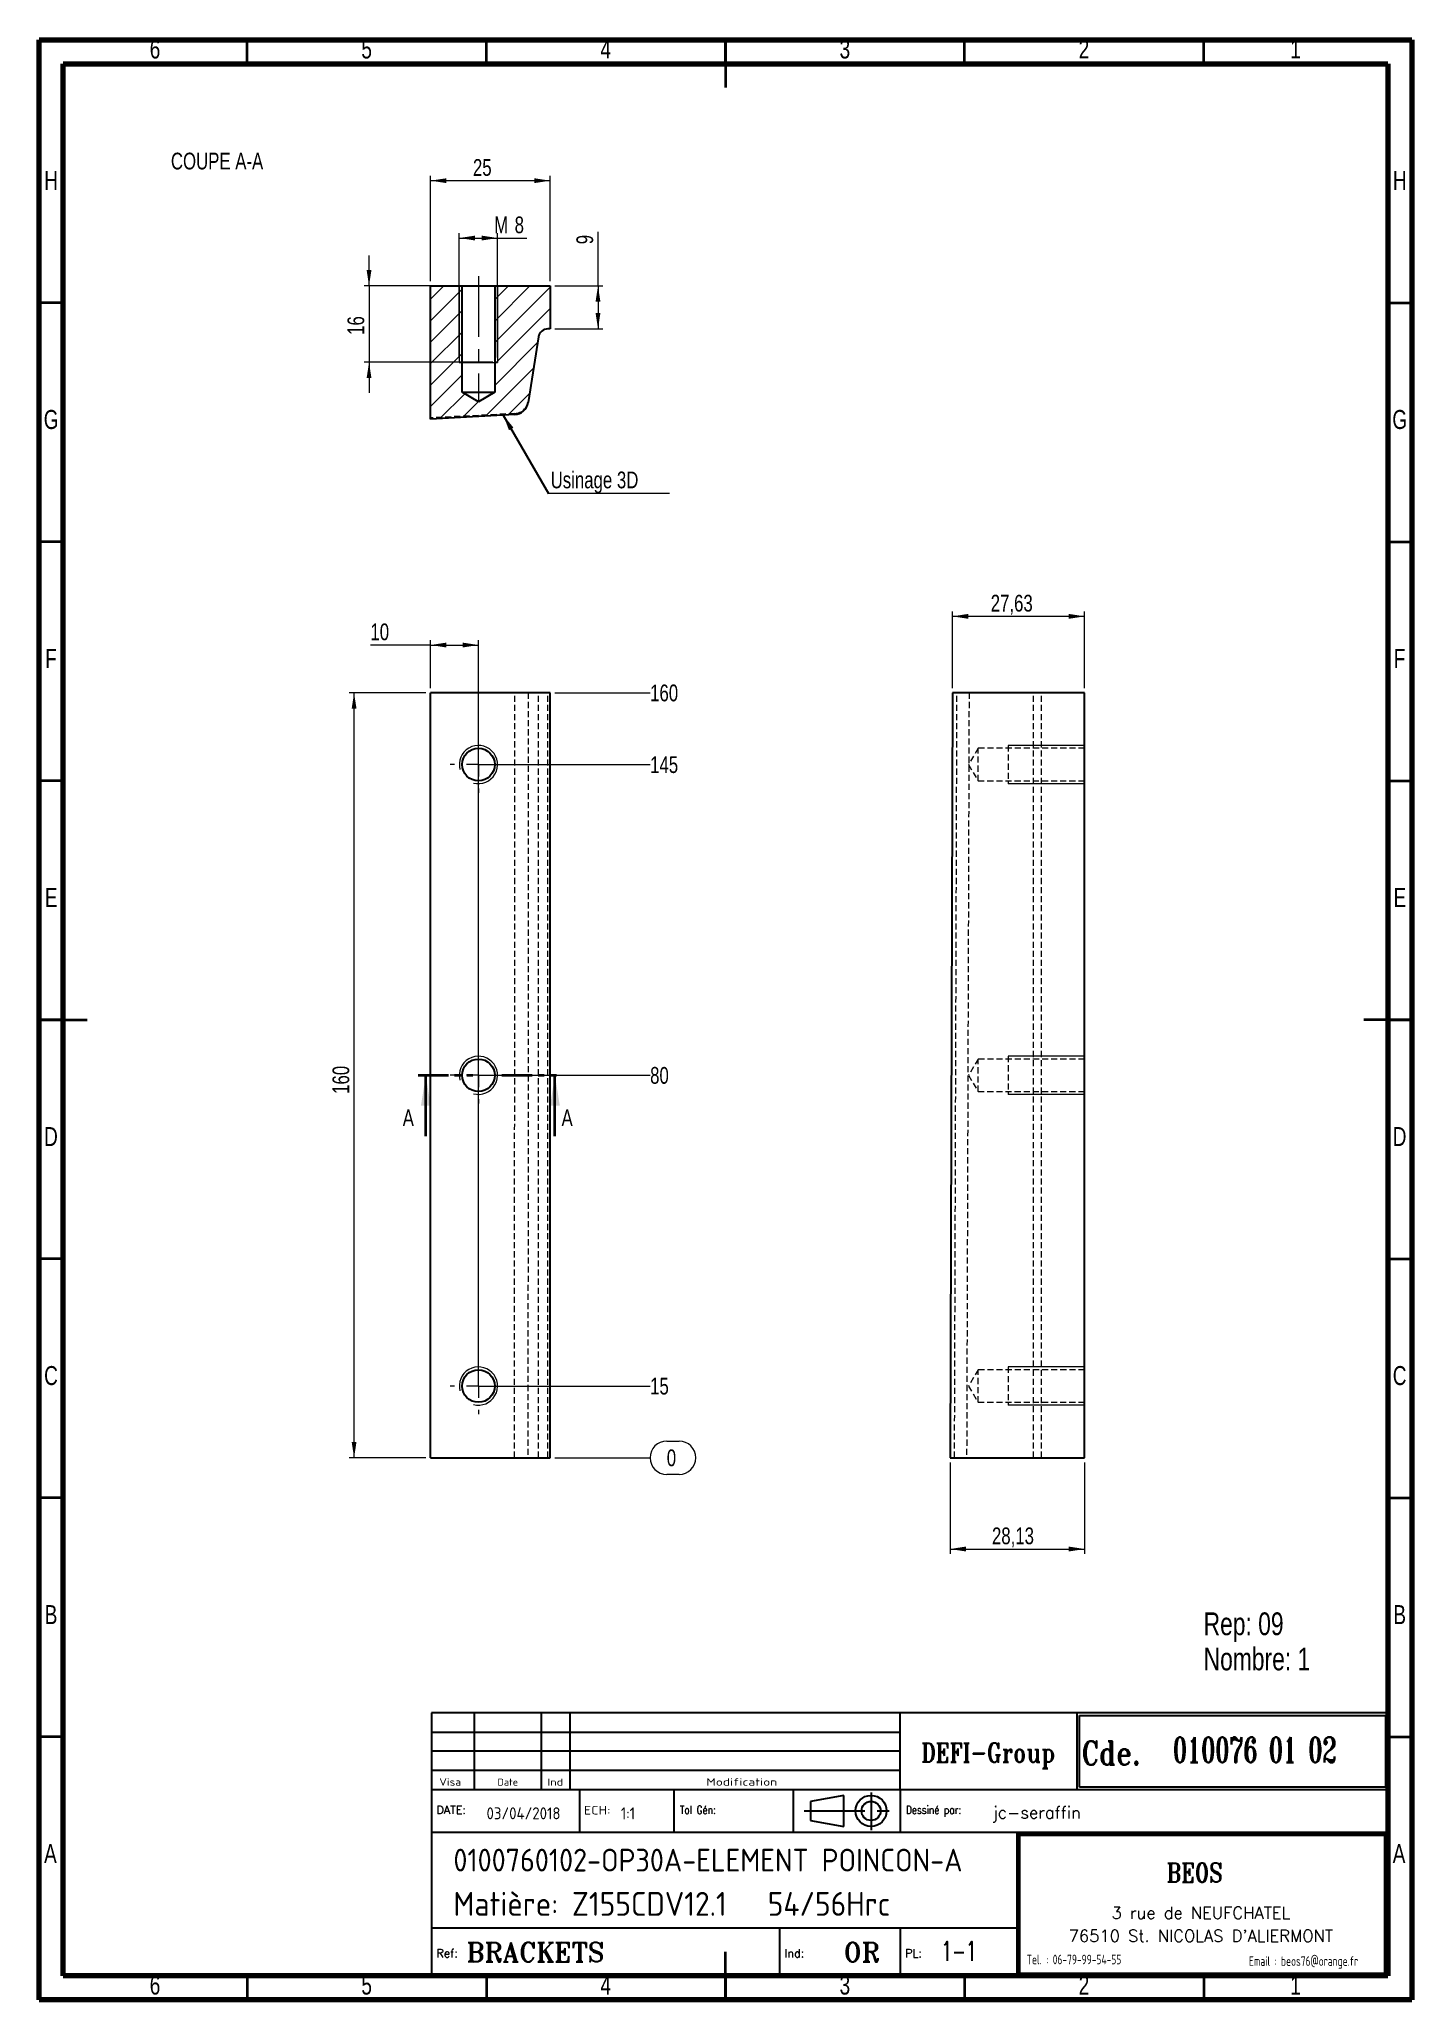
# Model space of a CAD drawing. Header units: millimetres. Extents: x 5 to 292, y 5 to 415.
import ezdxf

# ---------------------------------------------------------------- set-up
doc = ezdxf.new("R2010")
doc.units = ezdxf.units.MM
for name, pattern in [('CENTERX2', [20.32, 12.7, -2.54, 2.54, -2.54]), ('HIDDEN', [1.905, 1.27, -0.635]), ('PHANTOM', [12.7, 6.35, -1.27, 1.27, -1.27, 1.27, -1.27])]:
    doc.linetypes.add(name, pattern=pattern)
doc.layers.add('DIMENSIONS', color=176, linetype='Continuous')
doc.styles.add('SLDTEXTSTYLE0', font='TXT', dxfattribs={"width": 0.75})
doc.styles.add('SLDTEXTSTYLE1', font='ISOCP')
doc.styles.add('SLDTEXTSTYLE10', font='ISOCP', dxfattribs={"width": 1.147311})
doc.styles.add('SLDTEXTSTYLE11', font='ISOCP', dxfattribs={"width": 1.385904})
doc.styles.add('SLDTEXTSTYLE12', font='ISOCP', dxfattribs={"width": 1.246461})
doc.styles.add('SLDTEXTSTYLE13', font='ROMAND')
doc.styles.add('SLDTEXTSTYLE2', font='ROMANT', dxfattribs={"width": 0.8})
doc.styles.add('SLDTEXTSTYLE3', font='ISOCP', dxfattribs={"width": 0.8})
doc.styles.add('SLDTEXTSTYLE4', font='ROMANS', dxfattribs={"width": 0.8})
doc.styles.add('SLDTEXTSTYLE5', font='ROMANT')
doc.styles.add('SLDTEXTSTYLE6', font='ROMANS')
doc.styles.add('SLDTEXTSTYLE7', font='ROMANT', dxfattribs={"width": 0.65})
doc.styles.add('SLDTEXTSTYLE8', font='ISOCP', dxfattribs={"width": 1.446157})
doc.styles.add('SLDTEXTSTYLE9', font='ISOCP', dxfattribs={"width": 1.294402})
doc.dimstyles.new('SLDDIMSTYLE0', dxfattribs={"dimtxt": 3.5, "dimasz": 3.302, "dimexe": 0, "dimexo": 0.0625, "dimgap": 0.875, "dimtad": 0, "dimtih": 1, "dimtoh": 1, "dimdec": 0, "dimrnd": 1e-09, "dimdsep": 46, "dimtxsty": 'SLDTEXTSTYLE0', "dimblk1": 'NONE', "dimblk2": 'NONE', "dimsah": 1, "dimcen": 0.09, "dimadec": 0, "dimazin": 2, "dimtfac": 1, "dimtdec": 0, "dimtofl": 0, "dimtmove": 0, "dimatfit": 3, "dimldrblk": 'NONE', "dimfxl": 1, "dimfrac": 2, "dimtolj": 1, "dimtzin": 12, "dimarcsym": 0})
doc.dimstyles.new('SLDDIMSTYLE1', dxfattribs={"dimtxt": 3.5, "dimasz": 3.302, "dimexe": 0, "dimexo": 0.0625, "dimgap": 0.875, "dimtad": 0, "dimtih": 1, "dimtoh": 1, "dimrnd": 1e-09, "dimzin": 12, "dimdsep": 46, "dimtxsty": 'SLDTEXTSTYLE0', "dimblk1": 'NONE', "dimblk2": 'NONE', "dimsah": 1, "dimcen": 0.09, "dimadec": 0, "dimazin": 3, "dimtfac": 1, "dimtofl": 0, "dimtmove": 0, "dimatfit": 3, "dimldrblk": 'NONE', "dimfxl": 1, "dimfrac": 2, "dimtolj": 1, "dimtzin": 12, "dimarcsym": 0})
doc.dimstyles.new('SLDDIMSTYLE2', dxfattribs={"dimtxt": 3.5, "dimasz": 3.302, "dimexe": 0, "dimexo": 0.0625, "dimgap": 0.875, "dimtad": 1, "dimrnd": 1e-09, "dimzin": 12, "dimdsep": 46, "dimtxsty": 'SLDTEXTSTYLE0', "dimsah": 1, "dimcen": 0.09, "dimadec": 0, "dimazin": 3, "dimtfac": 1, "dimtofl": 0, "dimtmove": 0, "dimatfit": 3, "dimfxl": 1, "dimfrac": 2, "dimtolj": 1, "dimtzin": 12, "dimarcsym": 0})
doc.dimstyles.new('SLDDIMSTYLE3', dxfattribs={"dimtxt": 3.5, "dimasz": 3.302, "dimexe": 0, "dimexo": 0.0625, "dimgap": 0.875, "dimtad": 1, "dimrnd": 1e-09, "dimzin": 12, "dimdsep": 46, "dimtxsty": 'SLDTEXTSTYLE0', "dimsah": 1, "dimcen": 0.09, "dimadec": 0, "dimazin": 3, "dimtfac": 1, "dimtmove": 0, "dimatfit": 0, "dimfxl": 1, "dimfrac": 2, "dimtolj": 1, "dimtzin": 12, "dimarcsym": 0})
doc.dimstyles.new('SLDDIMSTYLE4', dxfattribs={"dimtxt": 0.18, "dimasz": 3.302, "dimexe": 0, "dimexo": 0.0625, "dimgap": 0, "dimtad": 0, "dimtih": 1, "dimtoh": 1, "dimdec": 0, "dimrnd": 1e-09, "dimzin": 0, "dimdsep": 46, "dimtxsty": 'Standard', "dimsah": 1, "dimcen": 0.09, "dimadec": 0, "dimazin": 0, "dimtfac": 3.302, "dimtdec": 0, "dimtofl": 0, "dimtmove": 0, "dimatfit": 3, "dimfxl": 1, "dimfrac": 2, "dimtolj": 1, "dimtzin": 0, "dimarcsym": 0})

# ---------------------------------------------------------------- blocks, each defined once
blk = doc.blocks.new('SW_NOTE_0')
at = {"color": 0, "linetype": 'Continuous', "lineweight": 0, "char_height": 4.763, "attachment_point": 1, "style": 'SLDTEXTSTYLE0'}
for s, insert in [('Rep: 09', (0, 6.14)), ('Nombre: 1', (0, -1.21))]:
    blk.add_mtext(s, dxfattribs=dict(at, insert=insert))
blk = doc.blocks.new('_D')
at = {"color": 7, "linetype": 'Continuous', "lineweight": 18}
for p, q in [((136.22, 121.88), (138.81, 121.88)), ((112.84, 118.39), (132.74, 118.39)), ((138.81, 114.9), (136.22, 114.9))]:
    blk.add_line(p, q, dxfattribs=at)
for centre, start, end in [((136.22, 118.39), 90, 270), ((138.81, 118.39), 270, 90)]:
    blk.add_arc(centre, 3.49, start, end, dxfattribs=at)
at = {"color": 7, "linetype": 'Continuous', "lineweight": 18, "insert": (136.22, 120.12), "char_height": 3.5, "attachment_point": 1, "style": 'SLDTEXTSTYLE0'}
blk.add_mtext('0', dxfattribs=at)
blk = doc.blocks.new('_None')
blk = doc.blocks.new('_D_1')
at = {"color": 7, "linetype": 'Continuous', "lineweight": 18}
blk.add_line((97.84, 133.39), (132.74, 133.39), dxfattribs=at)
at = {"color": 7, "linetype": 'Continuous', "lineweight": 18, "insert": (132.74, 135.12), "char_height": 3.5, "attachment_point": 1, "style": 'SLDTEXTSTYLE0'}
blk.add_mtext('15', dxfattribs=at)
blk = doc.blocks.new('_D_2')
at = {"color": 7, "linetype": 'Continuous', "lineweight": 18}
blk.add_line((97.84, 198.39), (132.74, 198.39), dxfattribs=at)
at = {"color": 7, "linetype": 'Continuous', "lineweight": 18, "insert": (132.74, 200.12), "char_height": 3.5, "attachment_point": 1, "style": 'SLDTEXTSTYLE0'}
blk.add_mtext('80', dxfattribs=at)
blk = doc.blocks.new('_D_3')
at = {"color": 7, "linetype": 'Continuous', "lineweight": 18}
blk.add_line((97.84, 263.39), (132.74, 263.39), dxfattribs=at)
at = {"color": 7, "linetype": 'Continuous', "lineweight": 18, "insert": (132.74, 265.12), "char_height": 3.5, "attachment_point": 1, "style": 'SLDTEXTSTYLE0'}
blk.add_mtext('145', dxfattribs=at)
blk = doc.blocks.new('_D_4')
at = {"color": 7, "linetype": 'Continuous', "lineweight": 18}
blk.add_line((112.84, 278.39), (132.74, 278.39), dxfattribs=at)
at = {"color": 7, "linetype": 'Continuous', "lineweight": 18, "insert": (132.74, 280.12), "char_height": 3.5, "attachment_point": 1, "style": 'SLDTEXTSTYLE0'}
blk.add_mtext('160', dxfattribs=at)
blk = doc.blocks.new('_D_5')
at = {"color": 7, "linetype": 'Continuous', "lineweight": 18}
for p, q in [((85.84, 278.39), (69.84, 278.39)), ((70.84, 118.39), (70.84, 278.39)), ((85.84, 118.39), (69.84, 118.39))]:
    blk.add_line(p, q, dxfattribs=at)
for points in [[(70.84, 278.39), (70.33, 275.09), (71.34, 275.09)], [(70.84, 118.39), (71.34, 121.69), (70.33, 121.69)]]:
    blk.add_solid(points, dxfattribs=at)
at = {"color": 7, "linetype": 'Continuous', "lineweight": 18, "insert": (66.32, 194.51), "char_height": 3.5, "attachment_point": 1, "rotation": 90, "style": 'SLDTEXTSTYLE0'}
blk.add_mtext('160', dxfattribs=at)
blk = doc.blocks.new('_D_6')
at = {"color": 7, "linetype": 'Continuous', "lineweight": 18}
for p, q in [((86.84, 288.39), (74.25, 288.39)), ((86.84, 279.39), (86.84, 289.39)), ((86.84, 288.39), (96.84, 288.39)), ((96.84, 134.39), (96.84, 289.39))]:
    blk.add_line(p, q, dxfattribs=at)
for points in [[(86.84, 288.39), (90.14, 287.88), (90.14, 288.9)], [(96.84, 288.39), (93.53, 288.9), (93.53, 287.88)]]:
    blk.add_solid(points, dxfattribs=at)
at = {"color": 7, "linetype": 'Continuous', "lineweight": 18, "insert": (74.25, 292.9), "char_height": 3.5, "attachment_point": 1, "style": 'SLDTEXTSTYLE0'}
blk.add_mtext('10', dxfattribs=at)
blk = doc.blocks.new('SW_CENTERMARKSYMBOL_0')
at = {"color": 0, "linetype": 'Continuous', "lineweight": 0}
for p, q in [((0, 5), (0, 5.9)), ((-5, 0), (-5.9, 0)), ((0, 0), (-2.5, 0)), ((0, 0), (0, 2.5)), ((0, 0), (0, -2.5)), ((0, 0), (2.5, 0)), ((5, 0), (5.9, 0)), ((0, -5), (0, -5.9))]:
    blk.add_line(p, q, dxfattribs=at)
blk = doc.blocks.new('SW_CENTERMARKSYMBOL_1')
at = {"color": 0, "linetype": 'Continuous', "lineweight": 0}
for p, q in [((0, 5), (0, 5.9)), ((-5, 0), (-5.9, 0)), ((0, 0), (-2.5, 0)), ((0, 0), (0, 2.5)), ((0, 0), (0, -2.5)), ((0, 0), (2.5, 0)), ((5, 0), (5.9, 0)), ((0, -5), (0, -5.9))]:
    blk.add_line(p, q, dxfattribs=at)
blk = doc.blocks.new('SW_CENTERMARKSYMBOL_2')
at = {"color": 0, "linetype": 'Continuous', "lineweight": 0}
for p, q in [((0, 5), (0, 5.9)), ((-5, 0), (-5.9, 0)), ((0, 0), (-2.5, 0)), ((0, 0), (0, 2.5)), ((0, 0), (0, -2.5)), ((0, 0), (2.5, 0)), ((5, 0), (5.9, 0)), ((0, -5), (0, -5.9))]:
    blk.add_line(p, q, dxfattribs=at)
blk = doc.blocks.new('_D_7')
at = {"color": 7, "linetype": 'Continuous', "lineweight": 18}
for p, q in [((92.84, 348.53), (92.84, 374.53)), ((92.84, 373.53), (100.84, 373.53)), ((100.84, 348.53), (100.84, 374.53)), ((100.84, 373.53), (106.99, 373.53))]:
    blk.add_line(p, q, dxfattribs=at)
for points in [[(92.84, 373.53), (96.14, 373.02), (96.14, 374.03)], [(100.84, 373.53), (97.53, 374.03), (97.53, 373.02)]]:
    blk.add_solid(points, dxfattribs=at)
at = {"color": 7, "linetype": 'Continuous', "lineweight": 18, "char_height": 3.5, "attachment_point": 1, "style": 'SLDTEXTSTYLE0'}
for s, insert in [('M', (100.12, 378.04)), ('8', (104.41, 378.04))]:
    blk.add_mtext(s, dxfattribs=dict(at, insert=insert))
blk = doc.blocks.new('_D_8')
at = {"color": 7, "linetype": 'Continuous', "lineweight": 18}
for p, q in [((73.96, 363.53), (73.96, 369.88)), ((99.84, 363.53), (72.96, 363.53)), ((73.96, 363.53), (73.96, 347.53)), ((99.84, 347.53), (72.96, 347.53)), ((73.96, 347.53), (73.96, 341.18))]:
    blk.add_line(p, q, dxfattribs=at)
for points in [[(73.96, 363.53), (74.47, 366.83), (73.46, 366.83)], [(73.96, 347.53), (73.46, 344.22), (74.47, 344.22)]]:
    blk.add_solid(points, dxfattribs=at)
at = {"color": 7, "linetype": 'Continuous', "lineweight": 18, "insert": (69.45, 353.28), "char_height": 3.5, "attachment_point": 1, "rotation": 90, "style": 'SLDTEXTSTYLE0'}
blk.add_mtext('16', dxfattribs=at)
blk = doc.blocks.new('_D_9')
at = {"color": 7, "linetype": 'Continuous', "lineweight": 18}
for p, q in [((121.84, 363.53), (121.84, 374.82)), ((112.84, 363.53), (122.84, 363.53)), ((121.84, 363.53), (121.84, 354.53)), ((112.84, 354.53), (122.84, 354.53))]:
    blk.add_line(p, q, dxfattribs=at)
for points in [[(121.84, 363.53), (121.33, 360.22), (122.34, 360.22)], [(121.84, 354.53), (122.34, 357.83), (121.33, 357.83)]]:
    blk.add_solid(points, dxfattribs=at)
at = {"color": 7, "linetype": 'Continuous', "lineweight": 18, "insert": (117.32, 372.23), "char_height": 3.5, "attachment_point": 1, "rotation": 90, "style": 'SLDTEXTSTYLE0'}
blk.add_mtext('9', dxfattribs=at)
blk = doc.blocks.new('_D_10')
at = {"color": 7, "linetype": 'Continuous', "lineweight": 18}
for p, q in [((86.84, 364.53), (86.84, 386.53)), ((86.84, 385.53), (111.84, 385.53)), ((111.84, 364.53), (111.84, 386.53))]:
    blk.add_line(p, q, dxfattribs=at)
for points in [[(86.84, 385.53), (90.14, 385.02), (90.14, 386.03)], [(111.84, 385.53), (108.53, 386.03), (108.53, 385.02)]]:
    blk.add_solid(points, dxfattribs=at)
at = {"color": 7, "linetype": 'Continuous', "lineweight": 18, "insert": (95.69, 390.04), "char_height": 3.5, "attachment_point": 1, "style": 'SLDTEXTSTYLE0'}
blk.add_mtext('25', dxfattribs=at)
blk = doc.blocks.new('SW_NOTE_1')
at = {"color": 0, "linetype": 'Continuous', "lineweight": 0}
blk.add_line((25.28, 0), (0, 0), dxfattribs=at)
at = {"color": 0, "linetype": 'Continuous', "lineweight": 0, "insert": (0.46, 4.59), "char_height": 3.5, "attachment_point": 1, "style": 'SLDTEXTSTYLE0'}
blk.add_mtext('Usinage 3D', dxfattribs=at)
blk = doc.blocks.new('_D_11')
at = {"color": 7, "linetype": 'Continuous', "lineweight": 18}
for p, q in [((195.96, 279.39), (195.96, 295.39)), ((223.59, 279.39), (223.59, 295.39)), ((223.59, 294.39), (195.96, 294.39))]:
    blk.add_line(p, q, dxfattribs=at)
for points in [[(195.96, 294.39), (199.26, 293.88), (199.26, 294.9)], [(223.59, 294.39), (220.29, 294.9), (220.29, 293.88)]]:
    blk.add_solid(points, dxfattribs=at)
at = {"color": 7, "linetype": 'Continuous', "lineweight": 18, "insert": (203.96, 298.9), "char_height": 3.5, "attachment_point": 1, "style": 'SLDTEXTSTYLE0'}
blk.add_mtext('27,63', dxfattribs=at)
blk = doc.blocks.new('_D_12')
at = {"color": 7, "linetype": 'Continuous', "lineweight": 18}
for p, q in [((195.46, 117.39), (195.46, 98.29)), ((223.59, 117.39), (223.59, 98.29)), ((195.46, 99.29), (223.59, 99.29))]:
    blk.add_line(p, q, dxfattribs=at)
for points in [[(195.46, 99.29), (198.76, 98.78), (198.76, 99.8)], [(223.59, 99.29), (220.29, 99.8), (220.29, 98.78)]]:
    blk.add_solid(points, dxfattribs=at)
at = {"color": 7, "linetype": 'Continuous', "lineweight": 18, "insert": (204.22, 103.8), "char_height": 3.5, "attachment_point": 1, "style": 'SLDTEXTSTYLE0'}
blk.add_mtext('28,13', dxfattribs=at)

msp = doc.modelspace()

# ---------------------------------------------------------------- hatches: boundary and pattern name
at = {"linetype": 'Continuous', "lineweight": 18}
h = msp.add_hatch(dxfattribs=at)
h.set_pattern_fill('ANSI31', style=0)
edge = h.paths.add_edge_path(flags=0)
edge.add_line((111.835, 354.527), (111.835, 363.527))
edge.add_line((111.835, 363.527), (100.235, 363.527))
edge.add_line((100.235, 363.527), (100.235, 341.277))
edge.add_line((100.235, 341.277), (96.835, 339.234))
edge.add_line((96.835, 339.234), (93.435, 341.277))
edge.add_line((93.435, 341.277), (93.435, 363.527))
edge.add_line((93.435, 363.527), (86.835, 363.527))
edge.add_line((86.835, 363.527), (86.835, 335.65))
edge.add_line((86.835, 335.65), (104.42, 336.585))
edge.add_ellipse((104.261, 339.581), major_axis=(0.467, 2.963), ratio=0.9999949, start_angle=191.99994, end_angle=270)
edge.add_line((107.224, 339.114), (109.387, 352.838))
edge.add_arc((111.362, 352.527), 2, 90, 171.04526, ccw=False)
edge.add_line((111.362, 354.527), (111.835, 354.527))

# ---------------------------------------------------------------- linework, layer by layer
at = {"color": 7, "linetype": 'Continuous', "lineweight": 70}
for p, q in [((5, 5), (5, 415)), ((5, 415), (292, 415)), ((292, 415), (292, 5)), ((10, 10), (10, 410)), ((10, 410), (287, 410)), ((287, 410), (287, 10)), ((287, 10), (10, 10)), ((292, 5), (5, 5))]:
    msp.add_line(p, q, dxfattribs=at)
at = {"color": 7, "linetype": 'Continuous', "lineweight": 35}
for p, q in [((48.5, 410), (48.5, 415)), ((98.5, 410), (98.5, 415)), ((148.5, 415.001), (148.5, 404.999)), ((148.5, 410), (148.5, 415)), ((198.5, 410), (198.5, 415)), ((248.5, 410), (248.5, 415)), ((10, 360), (5, 360)), ((287, 360), (292, 360)), ((10, 310), (5, 310)), ((287, 310), (292, 310)), ((10, 260), (5, 260)), ((287, 260), (292, 260)), ((4.999, 210), (15.001, 210)), ((10, 210), (5, 210)), ((292.001, 210), (281.999, 210)), ((287, 210), (292, 210)), ((85.835, 185.688), (85.835, 198.388)), ((112.835, 185.688), (112.835, 198.388)), ((10, 160), (5, 160)), ((287, 160), (292, 160)), ((10, 110), (5, 110)), ((287, 110), (292, 110)), ((10, 60), (5, 60)), ((287, 60), (292, 60)), ((148.5, 4.999), (148.5, 15.001)), ((48.5, 10), (48.5, 5)), ((98.5, 10), (98.5, 5)), ((148.5, 10), (148.5, 5)), ((198.5, 10), (198.5, 5)), ((248.5, 10), (248.5, 5))]:
    msp.add_line(p, q, dxfattribs=at)
at = {"color": 7, "linetype": 'CENTERX2', "lineweight": 18}
msp.add_line((96.835, 365.527), (96.835, 339.277), dxfattribs=at)
at = {"color": 7, "linetype": 'Continuous', "lineweight": 25}
for p, q in [((86.835, 335.65), (86.835, 363.527)), ((86.835, 363.527), (93.435, 363.527)), ((93.435, 341.277), (93.435, 363.527)), ((93.435, 363.527), (100.235, 363.527)), ((100.235, 363.527), (100.235, 341.277)), ((100.235, 363.527), (111.835, 363.527)), ((111.835, 363.527), (111.835, 354.527)), ((109.387, 352.838), (107.224, 339.114)), ((111.835, 354.527), (111.362, 354.527)), ((96.835, 339.234), (93.435, 341.277)), ((93.435, 341.277), (100.235, 341.277)), ((100.235, 341.277), (96.835, 339.234)), ((104.42, 336.585), (86.835, 335.65)), ((86.835, 118.388), (86.835, 278.388)), ((111.835, 278.388), (86.835, 278.388)), ((111.835, 118.388), (111.835, 278.388)), ((195.961, 278.388), (195.46, 118.388)), ((223.588, 278.388), (195.961, 278.388)), ((223.588, 118.388), (223.588, 278.388)), ((86.835, 118.388), (111.835, 118.388)), ((195.46, 118.388), (223.588, 118.388))]:
    msp.add_line(p, q, dxfattribs=at)
at = {"color": 7, "linetype": 'Continuous', "lineweight": 18}
for p, q in [((92.835, 363.527), (92.835, 347.527)), ((92.835, 363.527), (92.835, 347.527)), ((100.835, 363.527), (100.835, 347.527)), ((100.835, 363.527), (100.835, 347.527)), ((92.835, 347.527), (100.835, 347.527)), ((92.835, 347.527), (100.835, 347.527)), ((223.588, 267.388), (207.588, 267.388)), ((223.588, 259.388), (207.588, 259.388)), ((223.588, 202.388), (207.588, 202.388)), ((223.588, 194.388), (207.588, 194.388)), ((223.588, 137.388), (207.588, 137.388)), ((223.588, 129.388), (207.588, 129.388))]:
    msp.add_line(p, q, dxfattribs=at)
at = {"color": 7, "linetype": 'HIDDEN', "lineweight": 18}
for p, q in [((104.46, 336.838), (86.835, 335.901)), ((104.42, 336.585), (104.46, 336.838)), ((104.38, 118.388), (104.46, 278.388)), ((107.264, 278.388), (107.184, 118.388)), ((109.387, 118.388), (109.387, 278.388)), ((111.362, 118.388), (111.362, 278.388)), ((196.393, 118.388), (196.899, 278.388)), ((199.428, 278.388), (198.922, 118.388)), ((212.899, 118.388), (212.899, 278.388)), ((214.588, 118.388), (214.588, 278.388)), ((201.338, 266.788), (199.295, 263.388)), ((201.338, 259.988), (201.338, 266.788)), ((223.588, 266.788), (201.338, 266.788)), ((207.588, 267.388), (207.588, 259.388)), ((199.295, 263.388), (201.338, 259.988)), ((201.338, 259.988), (223.588, 259.988)), ((201.338, 201.788), (199.295, 198.388)), ((201.338, 194.988), (201.338, 201.788)), ((223.588, 201.788), (201.338, 201.788)), ((207.588, 202.388), (207.588, 194.388)), ((199.295, 198.388), (201.338, 194.988)), ((201.338, 194.988), (223.588, 194.988)), ((201.338, 136.788), (199.295, 133.388)), ((201.338, 129.988), (201.338, 136.788)), ((223.588, 136.788), (201.338, 136.788)), ((207.588, 137.388), (207.588, 129.388)), ((199.295, 133.388), (201.338, 129.988)), ((201.338, 129.988), (223.588, 129.988))]:
    msp.add_line(p, q, dxfattribs=at)
at = {"color": 7, "linetype": 'PHANTOM', "lineweight": 35}
for p, q in [((84.248, 198.388), (96.954, 198.388)), ((101.723, 198.388), (114.423, 198.388))]:
    msp.add_line(p, q, dxfattribs=at)
at = {"color": 7, "linetype": 'Continuous', "lineweight": 25}
for centre in [(96.835, 263.388), (96.835, 198.388), (96.835, 133.388)]:
    msp.add_circle(centre, 3.4, dxfattribs=at)
msp.add_arc((111.362, 352.527), 2, 90, 171.04526, dxfattribs=at)
at = {"color": 7, "linetype": 'Continuous', "lineweight": 18}
for centre in [(96.835, 263.388), (96.835, 198.388), (96.835, 133.388)]:
    msp.add_arc(centre, 4, 255, 195, dxfattribs=at)
at = {"color": 7, "linetype": 'Continuous', "lineweight": 25}
msp.add_ellipse((104.261, 339.581), major_axis=(0.467, 2.963), ratio=0.9999949, start_param=3.3510322, end_param=4.712389, dxfattribs=at)
at = {"color": 7, "linetype": 'HIDDEN', "lineweight": 18}
msp.add_ellipse((104.3, 339.834), major_axis=(0.467, 2.963), ratio=0.9999949, start_param=3.3510322, end_param=4.712389, dxfattribs=at)
at = {"color": 7, "linetype": 'Continuous', "lineweight": 35}
for points in [[(85.835, 198.388), (84.819, 192.038), (86.851, 192.038)], [(112.835, 198.388), (111.819, 192.038), (113.851, 192.038)]]:
    msp.add_solid(points, dxfattribs=at)
at = {"layer": 'DIMENSIONS', "color": 3}
for p, q in [((185, 65), (87, 65)), ((96, 49), (96, 65)), ((110, 49), (110, 65)), ((116, 49), (116, 65)), ((87, 61), (185, 61)), ((185, 57), (87, 57)), ((87, 53), (185, 53))]:
    msp.add_line(p, q, dxfattribs=at)
at = {"layer": 'DIMENSIONS', "color": 6}
for p, q in [((87, 65), (87, 10)), ((287, 10), (287, 65)), ((287, 40), (209.384, 40)), ((209.384, 40), (209.384, 10)), ((286.8, 39.8), (209.584, 39.8)), ((209.584, 39.8), (209.584, 10.2)), ((286.6, 39.6), (209.784, 39.6)), ((209.784, 39.6), (209.784, 10.4)), ((286.4, 39.4), (209.984, 39.4)), ((209.984, 39.4), (209.984, 10.6)), ((286.4, 10.6), (286.4, 39.4)), ((286.6, 10.4), (286.6, 39.6)), ((286.8, 10.2), (286.8, 39.8)), ((87, 10), (287, 10)), ((209.584, 10.2), (286.8, 10.2)), ((209.784, 10.4), (286.6, 10.4)), ((209.984, 10.6), (286.4, 10.6))]:
    msp.add_line(p, q, dxfattribs=at)
at = {"layer": 'DIMENSIONS', "color": 1}
for p, q in [((287, 65), (185, 65)), ((185, 49), (185, 65)), ((222, 49), (222, 65)), ((222.5, 49.5), (222.5, 64.5)), ((222.5, 64.5), (286.5, 64.5)), ((286.5, 64.5), (286.5, 49.5)), ((286.5, 49.5), (222.5, 49.5)), ((87, 49), (287, 49)), ((118, 49), (118, 40)), ((137.731, 49), (137.731, 40)), ((162.62, 49), (162.62, 40)), ((185, 49), (185, 40)), ((209.384, 40), (87, 40)), ((209.384, 20), (87, 20)), ((159.792, 20), (159.792, 10)), ((185, 20), (185, 10))]:
    msp.add_line(p, q, dxfattribs=at)
at = {"layer": 'DIMENSIONS'}
for p, q in [((222.5, 49.5), (222.5, 64.5)), ((222.5, 64.5), (286.5, 64.5)), ((286.5, 64.5), (286.5, 49.5)), ((286.5, 49.5), (222.5, 49.5))]:
    msp.add_line(p, q, dxfattribs=at)
at = {"layer": 'DIMENSIONS', "color": 7}
for p, q in [((173.244, 47.75), (166.244, 46.5)), ((166.244, 46.5), (166.244, 42.5)), ((173.244, 41.25), (173.244, 47.75)), ((166.244, 42.5), (173.244, 41.25))]:
    msp.add_line(p, q, dxfattribs=at)
at = {"layer": 'DIMENSIONS', "color": 3, "linetype": 'CENTERX2'}
for p, q in [((178.934, 48.348), (178.934, 40.513)), ((164.946, 44.5), (183.201, 44.5))]:
    msp.add_line(p, q, dxfattribs=at)
at = {"layer": 'DIMENSIONS', "color": 7}
for radius in [3.25, 2]:
    msp.add_circle((178.934, 44.5), radius, dxfattribs=at)

# ---------------------------------------------------------------- block references
at = {"color": 7, "linetype": 'Continuous', "lineweight": 0}
for name, p in [('SW_NOTE_1', (111.48, 320.087)), ('SW_CENTERMARKSYMBOL_0', (96.835, 263.388)), ('SW_CENTERMARKSYMBOL_1', (96.835, 198.388)), ('SW_CENTERMARKSYMBOL_2', (96.835, 133.388)), ('SW_NOTE_0', (248.473, 79.893))]:
    msp.add_blockref(name, p, dxfattribs=at)

# ---------------------------------------------------------------- texts
at = {"color": 7, "linetype": 'Continuous', "lineweight": 0, "attachment_point": 2, "style": 'SLDTEXTSTYLE0'}
for s, insert, char_height in [('6', (29.21, 415.06), 3.969), ('5', (73.46, 415.06), 3.969), ('4', (123.46, 415.06), 3.969), ('3', (173.46, 415.06), 3.969), ('2', (223.46, 415.06), 3.969), ('1', (267.71, 415.06), 3.969), ('COUPE A-A', (42.187, 391.38), 3.5), ('H', (7.49, 387.56), 3.969), ('H', (289.49, 387.56), 3.969), ('G', (7.487, 337.56), 3.969), ('G', (289.487, 337.56), 3.969), ('F', (7.458, 287.56), 3.969), ('F', (289.458, 287.56), 3.969), ('E', (7.508, 237.56), 3.969), ('E', (289.508, 237.56), 3.969), ('D', (7.453, 187.56), 3.969), ('D', (289.453, 187.56), 3.969), ('C', (7.459, 137.56), 3.969), ('C', (289.459, 137.56), 3.969), ('B', (7.471, 87.56), 3.969), ('B', (289.471, 87.56), 3.969), ('A', (7.34, 37.56), 3.969), ('A', (289.34, 37.56), 3.969), ('6', (29.21, 10.06), 3.969), ('5', (73.46, 10.06), 3.969), ('4', (123.46, 10.06), 3.969), ('3', (173.46, 10.06), 3.969), ('2', (223.46, 10.06), 3.969), ('1', (267.71, 10.06), 3.969)]:
    msp.add_mtext(s, dxfattribs=dict(at, insert=insert, char_height=char_height))
at = {"color": 7, "linetype": 'Continuous', "char_height": 3.5, "attachment_point": 1, "style": 'SLDTEXTSTYLE0'}
for insert in [(81.007, 191.247), (114.215, 191.247)]:
    msp.add_mtext('A', dxfattribs=dict(at, insert=insert))
at = {"layer": 'DIMENSIONS'}
for s, insert, char_height, attachment_point, style in [('DEFI-Group', (203.42, 58.701), 4, 2, 'SLDTEXTSTYLE2'), ('Cde.', (223, 59.126), 5, 1, 'SLDTEXTSTYLE2'), ('010076 01 02', (242.073, 59.94), 5.29167, 1, 'SLDTEXTSTYLE7'), ('Visa', (88.655, 51.348), 1.5671, 1, 'SLDTEXTSTYLE12'), ('Date', (100.824, 51.283), 1.4924, 1, 'SLDTEXTSTYLE10'), ('Ind', (111.254, 51.283), 1.4924, 1, 'SLDTEXTSTYLE11'), ('Modification', (144.489, 51.348), 1.56705, 1, 'SLDTEXTSTYLE8'), ('DATE:', (88.034, 45.598), 1.7277, 1, 'SLDTEXTSTYLE6'), ('03/04/2018', (98.533, 45.253), 2.5, 1, 'SLDTEXTSTYLE1'), ('ECH:', (118.911, 45.56), 1.8141, 1, 'SLDTEXTSTYLE9'), ('1:1', (126.62, 45.24), 2.5, 1, 'SLDTEXTSTYLE1'), ('Tol Gén:', (138.952, 45.598), 1.7277, 1, 'SLDTEXTSTYLE4'), ('Dessiné par:', (186.221, 45.598), 1.72768, 1, 'SLDTEXTSTYLE4'), ('jc-seraffin', (204.355, 45.42), 2.5, 1, 'SLDTEXTSTYLE5'), ('0100760102-OP30A-ELEMENT POINCON-A', (91.603, 36.596), 4.7625, 1, 'SLDTEXTSTYLE1'), ('BEOS', (246.571, 33.595), 4, 2, 'SLDTEXTSTYLE2'), ('Matière: Z155CDV12.1   54/56Hrc', (91.603, 27.564), 5, 1, 'SLDTEXTSTYLE1'), ('3 rue de NEUFCHATEL', (247.909, 24.448), 2.5, 2, 'SLDTEXTSTYLE13'), ('BRACKETS', (94.337, 16.951), 4, 1, 'SLDTEXTSTYLE5'), ('OR', (173.194, 16.951), 4, 1, 'SLDTEXTSTYLE5'), ('1-1', (193.651, 17.173), 4, 1, 'SLDTEXTSTYLE7'), ("76510 St. NICOLAS D'ALIERMONT", (247.903, 19.623), 2.5, 2, 'SLDTEXTSTYLE13'), ('Ref:', (88.034, 15.598), 1.7277, 1, 'SLDTEXTSTYLE6'), ('Ind:', (160.826, 15.598), 1.7277, 1, 'SLDTEXTSTYLE6'), ('PL:', (186.034, 15.598), 1.7277, 1, 'SLDTEXTSTYLE6'), ('Tel. : 06-79-99-54-55', (221.36, 14.429), 2, 2, 'SLDTEXTSTYLE3'), ('Email : beos76@orange.fr', (269.372, 14.097), 2, 2, 'SLDTEXTSTYLE3')]:
    msp.add_mtext(s, dxfattribs=dict(at, insert=insert, char_height=char_height, attachment_point=attachment_point, style=style))

# ---------------------------------------------------------------- dimensions: what is measured, and where the dimension line sits
at = {"color": 7, "linetype": 'Continuous', "lineweight": 18}
for base, p1, p2, picture, middle in [((111.835, 385.527), (86.835, 363.527), (111.835, 363.527), '_D_10', (98.276, 385.527)), ((195.961, 294.388), (223.588, 278.388), (195.961, 278.388), '_D_11', (209.78, 294.388)), ((96.835, 288.388), (86.835, 278.388), (96.835, 133.388), '_D_6', (76.835, 288.388)), ((223.588, 99.292), (195.46, 118.388), (223.588, 118.388), '_D_12', (210.042, 99.292))]:
    dim = msp.add_linear_dim(base=base, p1=p1, p2=p2, dimstyle='SLDDIMSTYLE2', dxfattribs=at)
    dim.commit()
    dim.dimension.update_dxf_attribs({"geometry": picture, "text_midpoint": middle, "dimtype": 160})
dim = msp.add_linear_dim(base=(100.835, 373.527), p1=(92.835, 347.527), p2=(100.835, 347.527), text='M8<>', dimstyle='SLDDIMSTYLE2', dxfattribs=at)
dim.commit()
dim.dimension.update_dxf_attribs({"geometry": '_D_7', "text_midpoint": (103.555, 373.527), "dimtype": 160})
for base, p1, p2, dimstyle, picture, middle in [((121.835, 354.527), (111.835, 363.527), (111.835, 354.527), 'SLDDIMSTYLE2', '_D_9', (121.835, 373.527)), ((73.964, 347.527), (100.835, 363.527), (100.835, 347.527), 'SLDDIMSTYLE3', '_D_8', (73.964, 355.865)), ((70.835, 278.388), (86.835, 118.388), (86.835, 278.388), 'SLDDIMSTYLE2', '_D_5', (70.835, 198.388))]:
    dim = msp.add_linear_dim(base=base, p1=p1, p2=p2, angle=90, dimstyle=dimstyle, dxfattribs=at)
    dim.commit()
    dim.dimension.update_dxf_attribs({"geometry": picture, "text_midpoint": middle, "dimtype": 160})
for feature_location, offset, origin, dimstyle, picture, middle in [((111.835, 278.388), (20.9, 0), (111.835, 118.388), 'SLDDIMSTYLE1', '_D_4', (136.614, 278.388)), ((96.835, 263.388), (35.9, 0), (111.835, 118.388), 'SLDDIMSTYLE1', '_D_3', (136.614, 263.388)), ((96.835, 198.388), (35.9, 0), (111.835, 118.388), 'SLDDIMSTYLE1', '_D_2', (135.321, 198.388)), ((96.835, 133.388), (35.9, 0), (111.835, 118.388), 'SLDDIMSTYLE1', '_D_1', (135.321, 133.388)), ((111.835294118, 118.388235294), (20.899783217, 0), (111.835294118, 118.388235294), 'SLDDIMSTYLE0', '_D', (137.517195238, 118.388235294))]:
    dim = msp.add_ordinate_dim(feature_location=feature_location, offset=offset, dtype=0, origin=origin, dimstyle=dimstyle, dxfattribs=at)
    dim.commit()
    dim.dimension.update_dxf_attribs({"geometry": picture, "text_midpoint": middle})

# ---------------------------------------------------------------- leaders
at = {"color": 7, "linetype": 'Continuous', "lineweight": 0}
msp.add_leader([(102.043, 336.459), (111.48, 320.087)], dimstyle='SLDDIMSTYLE4', dxfattribs=at)

doc.saveas('drawing.dxf')
